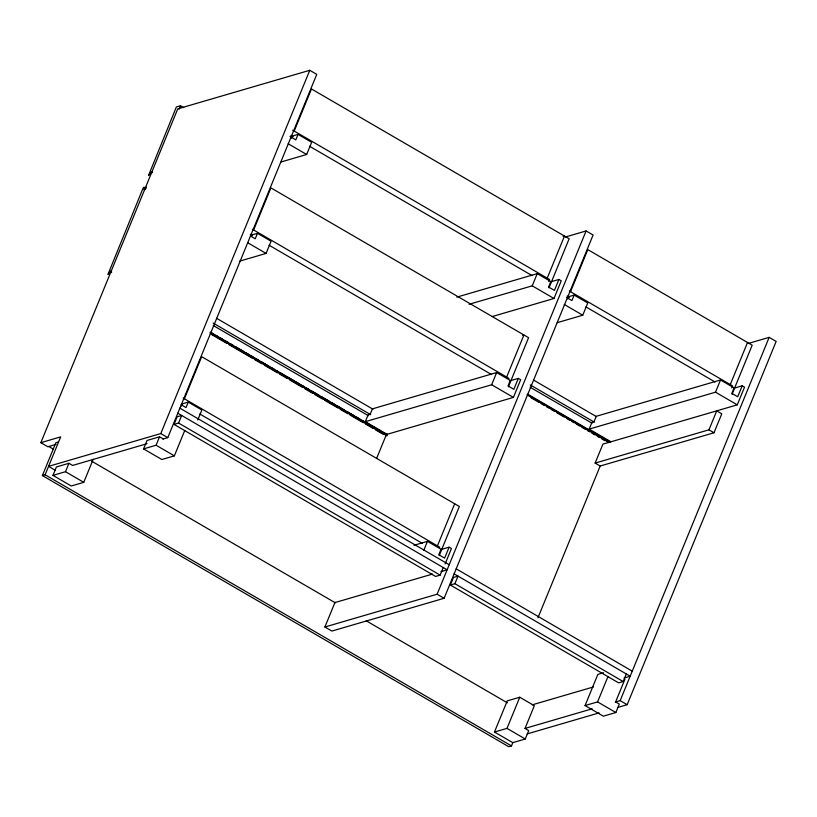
<?xml version="1.0" encoding="UTF-8"?>
<svg xmlns="http://www.w3.org/2000/svg" width="817" height="817" viewBox="0 0 817 817"><rect width="100%" height="100%" fill="white"/><g stroke="black" fill="none" stroke-linecap="round" stroke-linejoin="round"><path stroke-width="1.23" d="M56.046 444.346L47.846 446.746L40.85 442.681L177.749 108.875L309.776 70.293L316.771 74.357L167.781 437.636L162.91 439.056M179.035 109.253L180.475 105.761L183.774 107.681M512.933 742.387L511.493 745.911L508.756 746.707L42.382 475.576L55.852 442.743L58.579 441.946M42.382 475.576L45.119 474.779L60.652 436.891L40.85 442.681M93.22 459.256L83.763 482.326L71.242 485.982L52.972 475.361L56.424 466.946L68.945 463.29L72.642 465.435L147.05 443.692M52.972 475.361L65.493 471.705L68.945 463.29M184.765 430.477L174.358 455.855L161.837 459.511L143.567 448.89L147.019 440.475L159.54 436.819L163.237 438.964M143.567 448.89L156.088 445.234L159.54 436.819M55.566 470.429L48.571 466.354L160.786 433.561L309.776 70.293M181.445 406.018L182.344 403.833M184.407 398.778L201.676 356.682L459.348 506.489L439.209 555.591M253.638 229.985L270.907 187.89L528.579 337.687L508.429 386.798M291.24 138.298L292.139 136.112M294.212 131.067L311.471 88.971L569.143 238.768L549.004 287.88M174.021 424.38L177.136 416.803L181.68 415.475L178.576 423.053L174.021 424.38L435.584 576.445L440.138 575.117L443.243 567.539M197.765 419.999L201.86 410.011L188.257 402.097L186.01 407.571L181.16 404.752M239.361 261.226L266.087 253.423L271.091 241.209L257.488 233.305L255.241 238.778L250.38 235.95M281.14 161.95L306.651 154.495L311.655 142.291L298.062 134.386L295.815 139.86L289.984 136.47M365.322 421.674L368.089 414.944L370.132 414.342L372.378 408.868L496.665 372.552L510.268 380.456L508.021 385.93L513.852 389.321L518.335 378.373L520.674 379.731L513.423 397.409L387.084 434.327L365.322 421.674L491.66 384.756L513.423 397.409M376.678 458.245L386.839 433.47M565.323 237.012L586.106 230.945L593.101 235.01L444.111 598.279L331.886 631.071L324.89 627.007L335.041 602.252M423.798 550.229L427.434 541.344L441.037 549.259L438.79 554.733L444.622 558.113L449.115 547.176L451.444 548.524L445.163 563.853M491.66 384.756L496.665 372.552M469.06 304.292L532.224 285.838L537.229 273.634L550.832 281.538L548.595 287.012L554.426 290.403L558.91 279.455L561.238 280.813L553.987 298.491L492.038 316.598M437.422 545.868L454.681 503.772M506.642 377.076L523.911 334.98L522.543 335.378M547.216 278.148L564.486 236.062L563.117 236.46M548.718 281.528L549.545 279.506L292.66 130.158M324.89 627.007L437.115 594.214L586.106 230.945M450.351 585.033L453.455 577.456L458.01 576.118L454.906 583.695L450.351 585.033L618.632 682.859L623.187 681.531L626.292 673.954M567.57 298.951L568.469 296.755M570.532 291.71L587.801 249.614L752.191 345.183L732.052 394.294M557.245 322.664L582.746 315.209L587.76 303.005L574.157 295.1L571.91 300.564L567.049 297.745M610.932 441.762L589.169 429.109L591.937 422.369L593.979 421.776L596.226 416.302L720.512 379.987L734.115 387.891L731.869 393.365L737.7 396.756L742.193 385.808L744.522 387.166L737.271 404.844L602.905 444.142L595.133 463.086L600.189 466.017L713.997 432.765L721.768 413.821L716.713 410.88L708.952 429.824L595.133 463.086M537.964 617.744L600.362 465.578M494.469 732.032L507.245 700.884L519.765 697.228L534.338 705.704L525.014 728.437L528.711 730.582L525.26 738.997L512.739 742.653L494.469 732.032L506.989 728.376L525.26 738.997M506.989 728.376L519.765 697.228M624.934 679.233L615.609 701.956L619.306 704.101L615.855 712.526L603.334 716.182L585.064 705.561L597.84 674.413L603.538 672.748M589.169 429.109L715.508 392.191L720.512 379.987M585.064 705.561L597.584 701.905L608.001 676.527M730.265 384.572L747.535 342.476M731.766 387.942L732.604 385.93L569.306 290.995M615.283 702.058L620.164 700.629L769.154 337.36L776.15 341.424L627.16 704.693L617.407 707.553M180.475 105.761L176.38 106.966L148.49 175.563L149.715 174.399A2.41 0.878 -59.8 0 1 151.4 172.121A2.41 0.878 -59.8 0 1 152.279 172.724M290.75 136.521L298.062 134.386M251.391 235.082L257.488 233.305M456.815 297.133L537.229 273.634M551.618 281.589L558.91 279.455M182.171 403.884L188.257 402.097M566.845 297.235L574.157 295.1M509.839 380.865L518.335 378.373M748.372 343.436L769.154 337.36M733.686 388.289L742.193 385.808M414.035 545.266L427.434 541.344M440.608 549.657L449.115 547.176M334.623 602.67L432.459 574.085M441.017 571.583L447.124 569.796L177.8 413.218M532.347 704.805L593.489 686.934M624.065 677.998L630.183 676.21L454.119 573.861M525.025 728.427L592.111 708.829M527.139 733.921L599.106 712.894M290.903 135.397L293.109 136.674M309.623 146.284L532.061 275.595M567.233 296.04L569.439 297.327M585.993 306.947L715.079 381.999M288.156 143.741L306.651 154.495M715.508 392.191L737.271 404.844M532.224 285.838L553.987 298.491M564.251 304.455L582.746 315.209M708.952 429.824L713.997 432.765M533.593 380.089L596.492 416.65M530.253 384.919L594.245 422.123M530.264 387.319L591.988 423.196M252.412 229.271L508.981 378.424M527.792 394.223L610.411 442.252M527.108 394.417L609.727 442.446M527.455 395.06L608.961 442.457M250.339 234.316L252.545 235.602M269.059 245.202L491.487 374.513M531.173 397.828L538.883 402.311M541.089 403.588L544.388 405.508M546.593 406.784L548.799 408.071M551.005 409.348L554.304 411.268M556.51 412.554L564.22 417.038M566.426 418.314L569.725 420.234M571.931 421.521L574.137 422.798M576.332 424.084L579.641 426.004M581.847 427.281L585.146 429.201M587.352 430.488L589.557 431.764M591.763 433.041L595.062 434.971M597.268 436.247L599.474 437.524M601.669 438.811L604.978 440.731M247.582 242.669L266.087 253.423M216.536 318.262L372.899 409.174M213.186 323.093L370.652 414.638M213.247 325.513L368.396 415.71M211.44 332.785L213.635 334.061M215.841 335.348L218.037 336.624M220.233 337.901L223.531 339.821M225.737 341.098L227.933 342.374M230.139 343.661L233.437 345.571M235.633 346.857L243.333 351.33M245.529 352.607L248.828 354.527M251.033 355.803L253.229 357.08M255.435 358.367L258.734 360.277M260.929 361.563L268.63 366.036M270.825 367.313L274.134 369.233M276.33 370.51L278.526 371.796M280.731 373.073L284.03 374.993M286.226 376.269L293.926 380.742M296.132 382.019L299.43 383.939M301.626 385.215L303.822 386.502M306.028 387.779L309.326 389.699M311.522 390.975L319.222 395.448M321.428 396.725L329.128 401.208M331.324 402.485L334.623 404.405M336.818 405.681L344.519 410.154M346.725 411.431L354.425 415.914M356.62 417.191L359.919 419.111M362.115 420.387L369.815 424.86M372.021 426.147L379.721 430.62M381.917 431.897L385.215 433.817M210.235 332.111L387.309 435.053M210.653 332.948L386.635 435.257M209.989 333.009L386.972 435.9M211.511 334.49L226.901 343.436M229.097 344.713L252.177 358.132M254.373 359.409L262.073 363.882M264.269 365.158L277.463 372.828M279.659 374.104L287.359 378.588M289.555 379.864L302.739 387.534M304.945 388.81L312.635 393.283M314.831 394.56L322.531 399.033M324.727 400.31L337.921 407.979M340.117 409.256L347.817 413.729M350.013 415.005L363.197 422.675M365.403 423.952L373.093 428.425M375.289 429.711L382.989 434.184M183.182 398.063L439.75 547.227M199.828 413.994L422.266 543.315M179.873 408.163L449.197 564.741M456.192 568.816L632.256 671.166M178.576 423.053L440.138 575.117M454.906 583.695L623.187 681.531M160.786 433.561L167.781 437.636M437.115 594.214L444.111 598.279M620.164 700.629L627.16 704.693M156.088 445.234L174.358 455.855M597.584 701.905L615.855 712.526M91.657 461.176L335.317 602.823M366.19 620.777L507.316 702.814M48.754 446.48L53.105 449.013M65.493 471.705L83.763 482.326M45.119 474.779L511.493 745.911M146.468 187.205A2.41 0.878 -59.8 0 1 146.212 187.757M145.886 188.298A2.41 0.878 -59.8 0 1 144.2 189.656A2.41 0.878 -59.8 0 1 144.19 187.869L144.058 186.981L143.057 188.206L107.926 274.481L109.151 273.317A2.41 0.878 -59.8 0 1 111.602 270.999M111.612 272.122A2.41 0.878 -59.8 0 1 111.429 272.653"/></g></svg>
